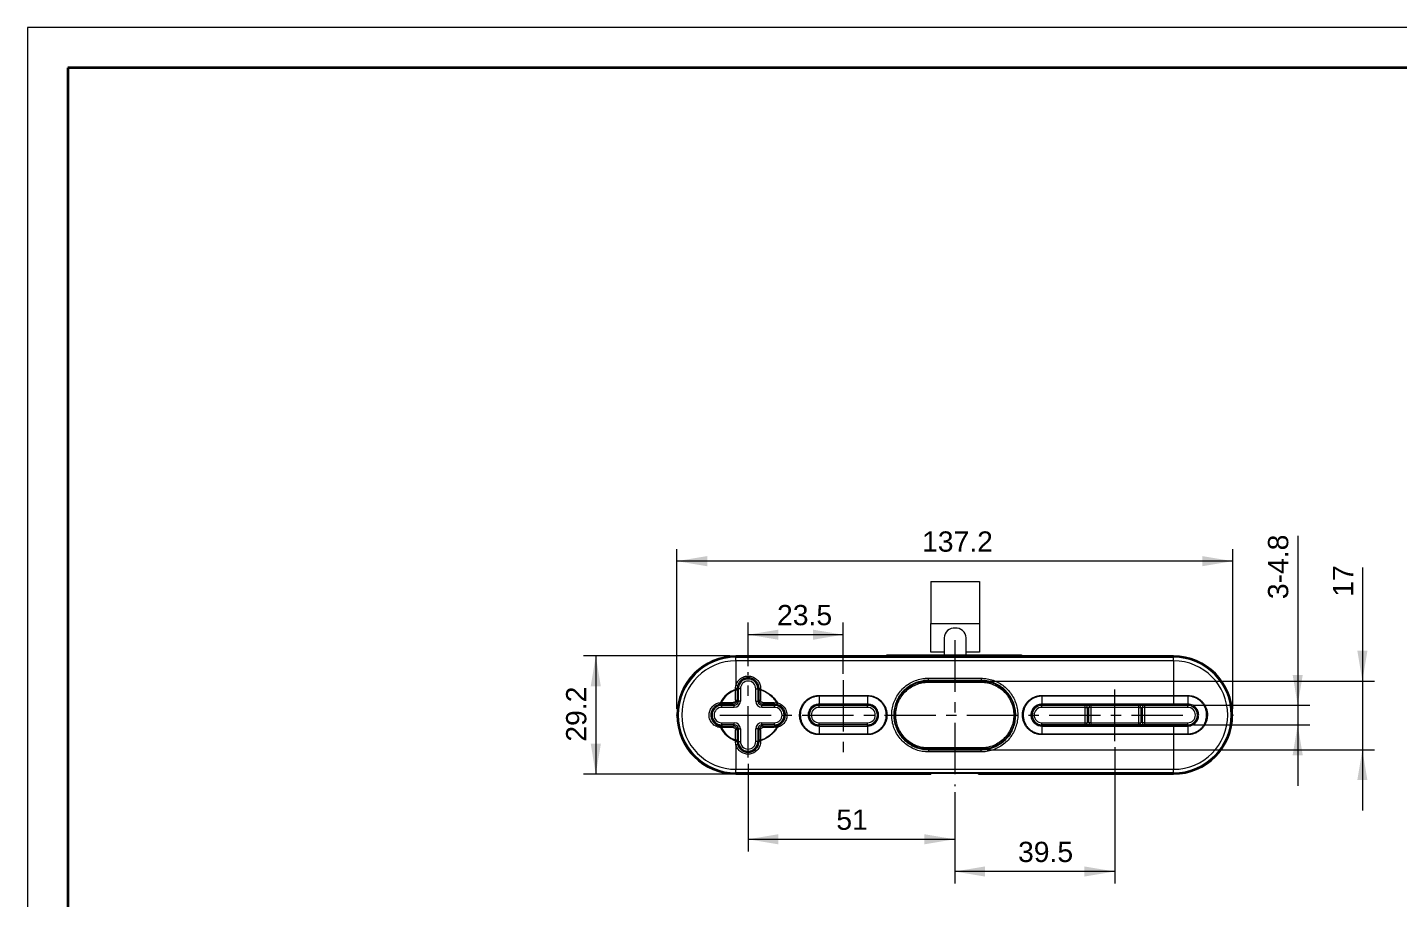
# Model space of a CAD drawing. Header units: millimetres. Extents: x -297 to 297, y -210 to 210.
# Drawn here: x -297 to 41.4, y -4.9 to 210 of the extents above; entities that cross this region are included whole.
import ezdxf

# ---------------------------------------------------------------- set-up
doc = ezdxf.new("R2010")
doc.units = ezdxf.units.MM
doc.header["$PDSIZE"] = -1
doc.linetypes.add('CENTERX2', pattern=[20.32, 12.7, -2.54, 2.54, -2.54])
doc.layers.get('0').update_dxf_attribs({"lineweight": 20})
doc.layers.add('粗实线层', color=7, linetype='Continuous', lineweight=35)
doc.layers.add('细实线层', color=7, linetype='Continuous', lineweight=18)
doc.styles.add('标准', font='')
doc.styles.get('标准').set_extended_font_data('arial')
doc.dimstyles.new('标准$0', dxfattribs={"dimscale": 1.5, "dimtxt": 3.333333, "dimasz": 5, "dimexe": 2, "dimexo": 1, "dimgap": 1.5, "dimtad": 1, "dimdec": 1, "dimdsep": 46, "dimtxsty": '标准', "dimcen": 2.5, "dimdle": 10, "dimclrd": 256, "dimclre": 256, "dimclrt": 7, "dimadec": 0, "dimazin": 0, "dimtfac": 0.714286, "dimtdec": 1, "dimtmove": 0, "dimatfit": 3, "dimfxl": 0, "dimtolj": 1, "dimarcsym": 0})

# ---------------------------------------------------------------- blocks, each defined once
blk = doc.blocks.new('*X4')
at = {"lineweight": 0}
for points in [[(-136.73, 78.33), (-129.23, 77.08), (-129.23, 79.58)], [(0.46, 78.33), (-7.04, 77.08), (-7.04, 79.58)]]:
    blk.add_hatch(color=256, dxfattribs=at).paths.add_polyline_path(points, flags=0)
at = {"linetype": 'Continuous', "lineweight": 0}
for p, q in [((-136.73, 41.86), (-136.73, 81.33)), ((0.46, 41.86), (0.46, 81.33))]:
    blk.add_line(p, q, dxfattribs=at)
at = {"lineweight": 0}
blk.add_line((0.46, 78.33), (-136.73, 78.33), dxfattribs=at)
at = {"color": 7, "linetype": 'Continuous', "lineweight": 0, "insert": (-67.47, 83.13), "char_height": 5, "width": 32.6905, "attachment_point": 5, "style": '标准'}
blk.add_mtext('137.2', dxfattribs=at)
blk = doc.blocks.new('*X5')
at = {"lineweight": 0}
for points in [[(-156.73, 54.96), (-155.48, 47.46), (-157.98, 47.46)], [(-156.73, 25.77), (-155.48, 33.27), (-157.98, 33.27)]]:
    blk.add_hatch(color=256, dxfattribs=at).paths.add_polyline_path(points, flags=0)
at = {"linetype": 'Continuous', "lineweight": 0}
for p, q in [((-123.64, 54.96), (-159.73, 54.96)), ((-123.64, 25.77), (-159.73, 25.77))]:
    blk.add_line(p, q, dxfattribs=at)
at = {"lineweight": 0}
blk.add_line((-156.73, 54.96), (-156.73, 25.77), dxfattribs=at)
at = {"color": 7, "linetype": 'Continuous', "lineweight": 0, "insert": (-161.53, 40.59), "char_height": 5, "width": 26.0366, "attachment_point": 5, "rotation": 90, "style": '标准'}
blk.add_mtext('29.2', dxfattribs=at)
blk = doc.blocks.new('*X6')
at = {"lineweight": 0}
for points in [[(16.5, 42.77), (17.75, 50.27), (15.25, 50.27)], [(16.5, 37.93), (17.75, 30.43), (15.25, 30.43)]]:
    blk.add_hatch(color=256, dxfattribs=at).paths.add_polyline_path(points, flags=0)
blk.add_line((16.5, 84.57), (16.5, 22.93), dxfattribs=at)
at = {"linetype": 'Continuous', "lineweight": 0}
for p, q in [((-9.14, 42.77), (19.5, 42.77)), ((-9.14, 37.93), (19.5, 37.93))]:
    blk.add_line(p, q, dxfattribs=at)
at = {"color": 7, "linetype": 'Continuous', "lineweight": 0, "insert": (11.7, 76.92), "char_height": 5, "width": 30.625, "attachment_point": 5, "rotation": 90, "style": '标准'}
blk.add_mtext('3-4.8', dxfattribs=at)
blk = doc.blocks.new('*X7')
at = {"lineweight": 0}
for points in [[(-119.14, 9.72), (-111.64, 10.97), (-111.64, 8.47)], [(-68.14, 9.72), (-75.64, 10.97), (-75.64, 8.47)]]:
    blk.add_hatch(color=256, dxfattribs=at).paths.add_polyline_path(points, flags=0)
at = {"linetype": 'Continuous', "lineweight": 0}
for p, q in [((-119.14, 28.36), (-119.14, 6.72)), ((-68.14, 21.32), (-68.14, 6.72))]:
    blk.add_line(p, q, dxfattribs=at)
at = {"lineweight": 0}
blk.add_line((-119.14, 9.72), (-68.14, 9.72), dxfattribs=at)
at = {"color": 7, "linetype": 'Continuous', "lineweight": 0, "insert": (-93.48, 14.52), "char_height": 5, "width": 12.3857, "attachment_point": 5, "style": '标准'}
blk.add_mtext('51', dxfattribs=at)
blk = doc.blocks.new('*X8')
at = {"lineweight": 0}
for points in [[(-119.14, 60.19), (-111.64, 58.94), (-111.64, 61.44)], [(-95.64, 60.19), (-103.14, 58.94), (-103.14, 61.44)]]:
    blk.add_hatch(color=256, dxfattribs=at).paths.add_polyline_path(points, flags=0)
at = {"linetype": 'Continuous', "lineweight": 0}
for p, q in [((-119.14, 52.43), (-119.14, 63.19)), ((-95.64, 50.5), (-95.64, 63.19))]:
    blk.add_line(p, q, dxfattribs=at)
at = {"lineweight": 0}
blk.add_line((-95.64, 60.19), (-119.14, 60.19), dxfattribs=at)
at = {"color": 7, "linetype": 'Continuous', "lineweight": 0, "insert": (-105.2, 64.99), "char_height": 5, "width": 26.2195, "attachment_point": 5, "style": '标准'}
blk.add_mtext('23.5', dxfattribs=at)
blk = doc.blocks.new('*X9')
at = {"lineweight": 0}
for points in [[(-68.14, 1.77), (-60.64, 0.52), (-60.64, 3.02)], [(-28.64, 1.77), (-36.14, 0.52), (-36.14, 3.02)]]:
    blk.add_hatch(color=256, dxfattribs=at).paths.add_polyline_path(points, flags=0)
at = {"linetype": 'Continuous', "lineweight": 0}
for p, q in [((-28.64, 32.43), (-28.64, -1.23)), ((-68.14, 21.32), (-68.14, -1.23))]:
    blk.add_line(p, q, dxfattribs=at)
at = {"lineweight": 0}
blk.add_line((-28.64, 1.77), (-68.14, 1.77), dxfattribs=at)
at = {"color": 7, "linetype": 'Continuous', "lineweight": 0, "insert": (-45.72, 6.57), "char_height": 5, "width": 26.0366, "attachment_point": 5, "style": '标准'}
blk.add_mtext('39.5', dxfattribs=at)
blk = doc.blocks.new('*X10')
at = {"lineweight": 0}
for points in [[(32.46, 48.76), (33.71, 56.26), (31.21, 56.26)], [(32.46, 31.81), (33.71, 24.31), (31.21, 24.31)]]:
    blk.add_hatch(color=256, dxfattribs=at).paths.add_polyline_path(points, flags=0)
blk.add_line((32.46, 76.78), (32.46, 16.81), dxfattribs=at)
at = {"linetype": 'Continuous', "lineweight": 0}
for p, q in [((-60.14, 48.76), (35.46, 48.76)), ((-60.14, 31.81), (35.46, 31.81))]:
    blk.add_line(p, q, dxfattribs=at)
at = {"color": 7, "linetype": 'Continuous', "lineweight": 0, "insert": (27.7, 73.43), "char_height": 5, "width": 13.3841, "attachment_point": 5, "rotation": 90, "style": '标准'}
blk.add_mtext('17', dxfattribs=at)
blk = doc.blocks.new('$CAXA_FRAME_13B17AC1$')
at = {"layer": '粗实线层'}
for p, q in [((-287, 200), (-287, -200)), ((287, 200), (-287, 200))]:
    blk.add_line(p, q, dxfattribs=at)
at = {"layer": '细实线层'}
for p, q in [((297, 210), (-297, 210)), ((-297, 210), (-297, -210))]:
    blk.add_line(p, q, dxfattribs=at)

msp = doc.modelspace()

# ---------------------------------------------------------------- linework, layer by layer
at = {"color": 7, "linetype": 'Continuous', "lineweight": 15}
for p, q in [((-74.04, 73.3), (-74.04, 62.97)), ((-74.04, 73.3), (-62.04, 73.3)), ((-62.04, 73.3), (-62.04, 62.97)), ((-74.04, 62.97), (-62.04, 62.97)), ((-74.04, 55.91), (-74.04, 62.97)), ((-62.04, 62.97), (-62.04, 55.91)), ((-70.74, 59.44), (-70.74, 55.26)), ((-65.34, 55.26), (-65.34, 59.44)), ((-14.14, 54.96), (-122.14, 54.96)), ((-122.14, 54.8), (-14.14, 54.8)), ((-122.14, 54.8), (-122.14, 54.61)), ((-122.14, 53.74), (-122.14, 54.61)), ((-122.14, 54.61), (-14.14, 54.61)), ((-84.87, 55.26), (-51.67, 55.26)), ((-84.87, 54.96), (-84.87, 55.26)), ((-70.74, 55.91), (-74.04, 55.91)), ((-62.04, 55.91), (-65.34, 55.91)), ((-51.67, 55.26), (-51.67, 54.96)), ((-14.14, 54.8), (-14.14, 54.61)), ((-14.14, 53.74), (-14.14, 54.61)), ((-122.14, 53.74), (-122.14, 47.67)), ((-14.14, 53.74), (-122.14, 53.74)), ((-14.14, 53.74), (-14.14, 45.2)), ((-122.24, 46.89), (-122.14, 47.67)), ((-121.75, 47.54), (-121.84, 46.86)), ((-74.64, 49.46), (-61.64, 49.46)), ((-74.64, 48.91), (-74.64, 49.46)), ((-61.64, 48.91), (-74.64, 48.91)), ((-74.64, 48.76), (-74.64, 48.49)), ((-74.64, 48.76), (-61.64, 48.76)), ((-74.64, 48.49), (-61.64, 48.49)), ((-61.64, 49.46), (-61.64, 48.91)), ((-61.64, 48.76), (-61.64, 48.49)), ((-122.24, 46.69), (-122.24, 46.89)), ((-122.21, 46.56), (-122.24, 46.69)), ((-122.21, 44.03), (-122.21, 46.56)), ((-121.84, 46.86), (-121.84, 46.67)), ((-121.84, 46.62), (-121.84, 46.67)), ((-121.84, 46.62), (-121.84, 44.06)), ((-121.57, 43.8), (-121.57, 46.86)), ((-121.57, 46.86), (-121.54, 46.86)), ((-121.04, 46.86), (-121.54, 46.86)), ((-121.54, 43.77), (-121.54, 46.86)), ((-121.04, 46.86), (-121.04, 43.77)), ((-117.23, 46.86), (-116.73, 46.86)), ((-117.23, 43.77), (-117.23, 46.86)), ((-116.73, 46.86), (-116.73, 43.77)), ((-116.7, 46.86), (-116.73, 46.86)), ((-116.7, 46.86), (-116.7, 43.8)), ((-116.44, 46.67), (-116.44, 46.86)), ((-116.44, 46.67), (-116.44, 46.62)), ((-116.44, 44.06), (-116.44, 46.62)), ((-116.04, 46.69), (-116.07, 46.56)), ((-116.07, 46.56), (-116.07, 44.03)), ((-116.04, 46.89), (-116.04, 46.69)), ((-101.64, 45.2), (-101.64, 45)), ((-101.64, 45.2), (-89.64, 45.2)), ((-101.64, 45), (-101.64, 43.06)), ((-89.64, 45), (-101.64, 45)), ((-89.64, 45.2), (-89.64, 45)), ((-89.64, 45), (-89.64, 43.06)), ((-46.64, 45), (-46.64, 45.2)), ((-46.64, 45.2), (-14.14, 45.2)), ((-46.64, 45), (-46.64, 43.06)), ((-14.14, 45), (-46.64, 45)), ((-14.14, 45.2), (-10.61, 45.2)), ((-14.14, 45), (-14.14, 45.2)), ((-14.14, 45), (-14.14, 43.06)), ((-10.61, 45), (-14.14, 45)), ((-10.61, 45), (-10.64, 43.06)), ((-125.81, 43.42), (-125.94, 43.46)), ((-125.89, 43.05), (-125.84, 43.06)), ((-125.64, 43.06), (-125.84, 43.06)), ((-125.81, 43.42), (-125.57, 43.43)), ((-122.84, 43.06), (-125.64, 43.06)), ((-125.64, 42.8), (-122.57, 42.8)), ((-125.64, 42.8), (-125.64, 42.77)), ((-125.64, 42.27), (-125.64, 42.77)), ((-125.64, 42.77), (-122.54, 42.77)), ((-122.54, 42.27), (-125.64, 42.27)), ((-125.57, 43.43), (-122.8, 43.43)), ((-122.54, 42.77), (-122.57, 42.8)), ((-122.54, 42.27), (-122.54, 42.77)), ((-121.57, 43.8), (-121.54, 43.77)), ((-121.04, 43.77), (-121.54, 43.77)), ((-117.23, 43.77), (-116.73, 43.77)), ((-116.73, 43.77), (-116.7, 43.8)), ((-115.7, 42.8), (-115.73, 42.77)), ((-115.73, 42.27), (-115.73, 42.77)), ((-115.73, 42.77), (-112.64, 42.77)), ((-112.64, 42.27), (-115.73, 42.27)), ((-115.7, 42.8), (-112.64, 42.8)), ((-115.47, 43.43), (-112.7, 43.43)), ((-112.64, 43.06), (-115.44, 43.06)), ((-112.7, 43.43), (-112.03, 43.36)), ((-112.05, 43), (-112.64, 43.06)), ((-112.64, 42.8), (-112.64, 42.77)), ((-112.64, 42.27), (-112.64, 42.77)), ((-112.05, 43), (-112, 42.99)), ((-111.9, 43.39), (-112.03, 43.36)), ((-89.64, 43.06), (-101.64, 43.06)), ((-101.64, 42.8), (-101.64, 42.77)), ((-101.64, 42.8), (-89.64, 42.8)), ((-101.64, 42.27), (-101.64, 42.77)), ((-101.64, 42.77), (-89.64, 42.77)), ((-89.64, 42.27), (-101.64, 42.27)), ((-89.64, 42.8), (-89.64, 42.77)), ((-89.64, 42.27), (-89.64, 42.77)), ((-14.14, 43.06), (-46.64, 43.06)), ((-46.64, 42.8), (-46.64, 42.77)), ((-10.64, 42.8), (-46.64, 42.8)), ((-46.64, 42.27), (-46.64, 42.77)), ((-46.64, 42.77), (-35.94, 42.77)), ((-35.94, 42.27), (-46.64, 42.27)), ((-35.94, 42.79), (-34.54, 42.79)), ((-35.94, 42.77), (-35.94, 42.79)), ((-35.94, 42.27), (-35.94, 42.77)), ((-35.94, 42.27), (-35.44, 42.27)), ((-35.94, 38.46), (-35.94, 42.27)), ((-35.44, 42.29), (-35.44, 42.27)), ((-35.44, 42.27), (-35.44, 38.46)), ((-35.04, 42.27), (-35.04, 42.29)), ((-34.54, 42.27), (-35.04, 42.27)), ((-35.04, 38.46), (-35.04, 42.27)), ((-34.54, 42.79), (-34.54, 42.77)), ((-34.54, 42.77), (-34.54, 42.27)), ((-34.54, 42.77), (-22.74, 42.77)), ((-22.74, 42.27), (-34.54, 42.27)), ((-34.54, 42.27), (-34.54, 38.46)), ((-22.74, 42.77), (-22.74, 42.79)), ((-22.74, 42.79), (-21.34, 42.79)), ((-22.74, 42.27), (-22.74, 42.77)), ((-22.74, 42.27), (-22.24, 42.27)), ((-22.74, 38.46), (-22.74, 42.27)), ((-22.24, 42.29), (-22.24, 42.27)), ((-22.24, 42.27), (-22.24, 38.46)), ((-21.84, 42.27), (-21.84, 42.29)), ((-21.34, 42.27), (-21.84, 42.27)), ((-21.84, 38.46), (-21.84, 42.27)), ((-21.34, 42.79), (-21.34, 42.77)), ((-21.34, 42.77), (-21.34, 42.27)), ((-21.34, 42.77), (-10.64, 42.77)), ((-10.64, 42.27), (-21.34, 42.27)), ((-21.34, 42.27), (-21.34, 38.46)), ((-10.64, 43.06), (-14.14, 43.06)), ((-10.64, 42.8), (-10.64, 42.77)), ((-10.64, 42.27), (-10.64, 42.77)), ((-125.81, 37.3), (-125.94, 37.26)), ((-125.84, 37.67), (-125.89, 37.67)), ((-125.84, 37.67), (-125.64, 37.66)), ((-125.57, 37.29), (-125.81, 37.3)), ((-125.64, 38.46), (-122.54, 38.46)), ((-125.64, 37.96), (-125.64, 38.46)), ((-122.54, 37.96), (-125.64, 37.96)), ((-125.64, 37.93), (-125.64, 37.96)), ((-122.57, 37.93), (-125.64, 37.93)), ((-125.64, 37.66), (-122.84, 37.66)), ((-122.8, 37.29), (-125.57, 37.29)), ((-122.57, 37.93), (-122.54, 37.96)), ((-122.54, 37.96), (-122.54, 38.46)), ((-115.73, 38.46), (-112.64, 38.46)), ((-115.73, 37.96), (-115.73, 38.46)), ((-112.64, 37.96), (-115.73, 37.96)), ((-115.73, 37.96), (-115.7, 37.93)), ((-112.64, 37.93), (-115.7, 37.93)), ((-112.7, 37.29), (-115.47, 37.29)), ((-115.44, 37.66), (-112.64, 37.66)), ((-112.03, 37.37), (-112.7, 37.29)), ((-112.64, 37.96), (-112.64, 38.46)), ((-112.64, 37.93), (-112.64, 37.96)), ((-112.64, 37.66), (-112.05, 37.73)), ((-112, 37.74), (-112.05, 37.73)), ((-111.9, 37.34), (-112.03, 37.37)), ((-101.64, 37.96), (-101.64, 38.46)), ((-101.64, 38.46), (-89.64, 38.46)), ((-89.64, 37.96), (-101.64, 37.96)), ((-101.64, 37.93), (-101.64, 37.96)), ((-89.64, 37.93), (-101.64, 37.93)), ((-101.64, 37.66), (-101.64, 35.72)), ((-101.64, 37.66), (-89.64, 37.66)), ((-89.64, 37.96), (-89.64, 38.46)), ((-89.64, 37.93), (-89.64, 37.96)), ((-89.64, 37.66), (-89.64, 35.72)), ((-46.64, 37.96), (-46.64, 38.46)), ((-46.64, 38.46), (-35.94, 38.46)), ((-35.94, 37.96), (-46.64, 37.96)), ((-46.64, 37.93), (-46.64, 37.96)), ((-46.64, 37.93), (-10.64, 37.93)), ((-46.64, 37.66), (-46.64, 35.72)), ((-46.64, 37.66), (-14.14, 37.66)), ((-35.94, 38.46), (-35.44, 38.46)), ((-35.94, 37.96), (-35.94, 38.46)), ((-35.94, 37.93), (-35.94, 37.96)), ((-34.54, 37.93), (-35.94, 37.93)), ((-35.44, 38.46), (-35.44, 38.43)), ((-34.54, 38.46), (-35.04, 38.46)), ((-35.04, 38.43), (-35.04, 38.46)), ((-34.54, 38.46), (-22.74, 38.46)), ((-34.54, 38.46), (-34.54, 37.96)), ((-22.74, 37.96), (-34.54, 37.96)), ((-34.54, 37.96), (-34.54, 37.93)), ((-22.74, 38.46), (-22.24, 38.46)), ((-22.74, 37.96), (-22.74, 38.46)), ((-22.74, 37.93), (-22.74, 37.96)), ((-21.34, 37.93), (-22.74, 37.93)), ((-22.24, 38.46), (-22.24, 38.43)), ((-21.34, 38.46), (-21.84, 38.46)), ((-21.84, 38.43), (-21.84, 38.46)), ((-21.34, 38.46), (-10.64, 38.46)), ((-21.34, 38.46), (-21.34, 37.96)), ((-10.64, 37.96), (-21.34, 37.96)), ((-21.34, 37.96), (-21.34, 37.93)), ((-14.14, 37.66), (-14.14, 35.72)), ((-14.14, 37.66), (-10.64, 37.66)), ((-10.64, 37.96), (-10.64, 38.46)), ((-10.64, 37.93), (-10.64, 37.96)), ((-10.64, 37.66), (-10.61, 35.72)), ((-122.21, 34.17), (-122.24, 34.04)), ((-122.24, 33.84), (-122.24, 34.04)), ((-122.21, 34.17), (-122.21, 36.7)), ((-121.84, 36.66), (-121.84, 34.11)), ((-121.84, 34.06), (-121.84, 34.11)), ((-121.84, 34.06), (-121.84, 33.86)), ((-121.84, 33.86), (-121.75, 33.18)), ((-121.54, 36.96), (-121.57, 36.93)), ((-121.57, 33.86), (-121.57, 36.93)), ((-121.57, 33.86), (-121.54, 33.86)), ((-121.54, 36.96), (-121.04, 36.96)), ((-121.54, 33.86), (-121.54, 36.96)), ((-121.54, 33.86), (-121.04, 33.86)), ((-121.04, 36.96), (-121.04, 33.86)), ((-117.23, 33.86), (-117.23, 36.96)), ((-116.73, 36.96), (-117.23, 36.96)), ((-116.73, 33.86), (-117.23, 33.86)), ((-116.73, 36.96), (-116.73, 33.86)), ((-116.7, 36.93), (-116.73, 36.96)), ((-116.7, 33.86), (-116.73, 33.86)), ((-116.7, 36.93), (-116.7, 33.86)), ((-116.44, 34.11), (-116.44, 36.66)), ((-116.44, 34.11), (-116.44, 34.06)), ((-116.44, 33.86), (-116.44, 34.06)), ((-116.07, 36.7), (-116.07, 34.17)), ((-116.04, 34.04), (-116.07, 34.17)), ((-116.04, 34.04), (-116.04, 33.84)), ((-101.64, 35.72), (-101.64, 35.53)), ((-101.64, 35.72), (-89.64, 35.72)), ((-89.64, 35.53), (-101.64, 35.53)), ((-89.64, 35.72), (-89.64, 35.53)), ((-46.64, 35.72), (-46.64, 35.53)), ((-46.64, 35.72), (-14.14, 35.72)), ((-14.14, 35.53), (-46.64, 35.53)), ((-14.14, 35.53), (-14.14, 35.72)), ((-14.14, 35.72), (-10.61, 35.72)), ((-10.61, 35.53), (-14.14, 35.53)), ((-14.14, 35.53), (-14.14, 26.98)), ((-122.14, 33.05), (-122.24, 33.84)), ((-122.14, 33.05), (-122.14, 26.98)), ((-74.64, 32.24), (-74.64, 31.96)), ((-61.64, 32.24), (-74.64, 32.24)), ((-61.64, 31.96), (-74.64, 31.96)), ((-74.64, 31.81), (-74.64, 31.27)), ((-74.64, 31.81), (-61.64, 31.81)), ((-61.64, 31.27), (-74.64, 31.27)), ((-61.64, 31.96), (-61.64, 32.24)), ((-61.64, 31.27), (-61.64, 31.81)), ((-122.14, 26.98), (-14.14, 26.98)), ((-122.14, 26.11), (-122.14, 26.98)), ((-14.14, 26.11), (-122.14, 26.11)), ((-122.14, 25.92), (-122.14, 26.11)), ((-14.14, 25.92), (-122.14, 25.92)), ((-122.14, 25.77), (-74.04, 25.77)), ((-74.04, 25.92), (-74.04, 25.77)), ((-62.24, 25.77), (-62.24, 25.92)), ((-62.24, 25.77), (-14.14, 25.77)), ((-14.14, 26.11), (-14.14, 26.98)), ((-14.14, 25.92), (-14.14, 26.11))]:
    msp.add_line(p, q, dxfattribs=at)
at = {"color": 7, "linetype": 'CENTERX2', "lineweight": 0}
for p, q in [((-68.14, 58.8), (-68.14, 22.82)), ((-119.14, 29.86), (-119.14, 50.93)), ((-95.64, 49), (-95.64, 31.11)), ((-28.64, 33.93), (-28.64, 46.79)), ((-126.14, 40.36), (-10.14, 40.36))]:
    msp.add_line(p, q, dxfattribs=at)
at = {"color": 8, "linetype": 'Continuous', "lineweight": 15}
for p, q in [((-74.64, 48.91), (-74.64, 48.76)), ((-61.64, 48.91), (-61.64, 48.76)), ((-121.57, 46.86), (-121.84, 46.86)), ((-116.7, 46.86), (-116.44, 46.86)), ((-125.64, 42.8), (-125.64, 43.06)), ((-122.57, 42.8), (-122.57, 43.11)), ((-121.57, 43.8), (-121.88, 43.8)), ((-116.7, 43.8), (-116.39, 43.8)), ((-115.7, 42.8), (-115.7, 43.11)), ((-112.64, 42.8), (-112.64, 43.06)), ((-101.64, 43.06), (-101.64, 42.8)), ((-89.64, 43.06), (-89.64, 42.8)), ((-46.64, 43.06), (-46.64, 42.8)), ((-10.64, 43.06), (-10.64, 42.8)), ((-125.64, 37.93), (-125.64, 37.66)), ((-122.57, 37.93), (-122.57, 37.62)), ((-115.7, 37.93), (-115.7, 37.62)), ((-112.64, 37.93), (-112.64, 37.66)), ((-101.64, 37.66), (-101.64, 37.93)), ((-89.64, 37.66), (-89.64, 37.93)), ((-46.64, 37.66), (-46.64, 37.93)), ((-10.64, 37.66), (-10.64, 37.93)), ((-121.57, 36.93), (-121.88, 36.93)), ((-121.57, 33.86), (-121.84, 33.86)), ((-116.7, 36.93), (-116.39, 36.93)), ((-116.7, 33.86), (-116.44, 33.86)), ((-74.64, 31.96), (-74.64, 31.81)), ((-61.64, 31.81), (-61.64, 31.96))]:
    msp.add_line(p, q, dxfattribs=at)
at = {"color": 7, "linetype": 'Continuous', "lineweight": 15}
for centre, radius, start, end in [((-68.2, 59.28), 2.55, 86.4157, 176.47), ((-67.88, 59.28), 2.55, 3.53, 93.5843), ((-122.14, 40.36), 14.59, 90, 270), ((-122.14, 40.36), 14.44, 90, 270), ((-122.14, 40.36), 14.25, 90, 270), ((-14.14, 40.36), 14.59, 270, 90), ((-14.14, 40.36), 14.44, 270, 90), ((-14.14, 40.36), 14.25, 270, 90), ((-122.14, 40.36), 13.38, 90, 270), ((-14.14, 40.36), 13.38, 270, 90), ((-122.41, 46.2), 1.5, 63.6596, 79.3377), ((-119.14, 46.86), 2.43, 0, 180), ((-119.14, 46.86), 2.4, 0, 180), ((-119.14, 46.86), 1.9, 0, 180), ((-119.98, 40.36), 6.72, 109.6211, 152.5346), ((-119.98, 40.36), 6.58, 109.7613, 152.2845), ((-122.14, 45.31), 1.58, 79.0509, 93.6127), ((-122.14, 45.06), 1.63, 79.3791, 93.507), ((-122.12, 47.19), 0.638, 262.3364, 296.5005), ((-122.12, 45.04), 1.02, 265.1142, 286.0966), ((-116.14, 45.31), 1.58, 86.3879, 100.9557), ((-116.14, 45.06), 1.63, 86.4939, 100.6264), ((-116.15, 47.19), 0.638, 243.4984, 277.6637), ((-116.15, 45.04), 1.02, 253.9036, 274.8858), ((-125.64, 40.36), 2.43, 90, 270), ((-125.64, 40.36), 2.4, 90, 270), ((-125.64, 40.36), 1.9, 90, 270), ((-122.9, 43.64), 3.05, 183.3681, 191.1489), ((-126.4, 43.3), 0.609, 336.7579, 12.1812), ((-126.19, 43.35), 0.618, 332.5413, 7.8941), ((-123.82, 43.35), 1.02, 343.9019, 4.888), ((-114.46, 43.35), 1.02, 175.1148, 196.0953), ((-112.09, 43.35), 0.618, 172.1074, 207.4584), ((-112.64, 40.36), 2.43, 270, 90), ((-112.64, 40.36), 2.4, 270, 90), ((-112.64, 40.36), 1.9, 270, 90), ((-111.47, 43.15), 0.599, 159.7296, 194.7999), ((-97.61, 39.8), 14.74, 165.8987, 167.4988), ((-101.64, 40.36), 2.43, 90, 270), ((-101.64, 40.36), 2.4, 90, 270), ((-101.64, 40.36), 1.9, 90, 270), ((-89.64, 40.36), 2.43, 270, 90), ((-89.64, 40.36), 2.4, 270, 90), ((-89.64, 40.36), 1.9, 270, 90), ((-46.64, 40.36), 2.43, 90, 270), ((-46.64, 40.36), 2.4, 90, 270), ((-46.64, 40.36), 1.9, 90, 270), ((-35.94, 42.27), 0.5, 0.0014, 90.0008), ((-34.54, 42.27), 0.5, 89.9992, 179.9986), ((-22.74, 42.27), 0.5, 0.0014, 90.0008), ((-21.34, 42.27), 0.5, 89.9992, 179.9986), ((-10.64, 40.36), 2.43, 270, 90), ((-10.64, 40.36), 2.4, 270, 90), ((-10.64, 40.36), 1.9, 270, 90), ((-122.9, 37.09), 3.05, 168.8511, 176.6319), ((-119.98, 40.36), 6.72, 207.4654, 250.3789), ((-126.4, 37.43), 0.609, 347.8189, 23.2421), ((-119.98, 40.36), 6.58, 207.7155, 250.2387), ((-126.19, 37.38), 0.618, 352.1059, 27.4587), ((-123.82, 37.38), 1.02, 355.112, 16.0981), ((-114.46, 37.38), 1.02, 163.9047, 184.8852), ((-112.09, 37.38), 0.618, 152.5416, 187.8926), ((-111.47, 37.58), 0.599, 165.2001, 200.2704), ((-97.61, 40.93), 14.74, 192.5013, 194.1012), ((-35.94, 38.46), 0.5, 269.999, 359.9987), ((-34.54, 38.46), 0.5, 180.0013, 270.001), ((-22.74, 38.46), 0.5, 269.999, 359.9987), ((-21.34, 38.46), 0.5, 180.0013, 270.001), ((-122.14, 35.66), 1.63, 266.4928, 280.6208), ((-122.14, 35.42), 1.58, 266.3865, 280.9496), ((-122.12, 35.68), 1.02, 73.9033, 94.8863), ((-122.12, 33.54), 0.638, 63.4995, 97.6635), ((-119.14, 33.86), 2.43, 180, 0), ((-119.14, 33.86), 2.4, 180, 0), ((-119.14, 33.86), 1.9, 180, 0), ((-116.15, 35.68), 1.02, 85.1138, 106.0966), ((-116.15, 33.54), 0.638, 82.3363, 116.5013), ((-116.14, 35.66), 1.63, 259.3731, 273.5062), ((-116.14, 35.41), 1.58, 259.0444, 273.6122), ((-122.41, 34.52), 1.5, 280.6623, 296.3403)]:
    msp.add_arc(centre, radius, start, end, dxfattribs=at)
for centre, major_axis, ratio, start_param, end_param in [((-122.54, 43.77), (-1.06, 1.06), 0.999924, 2.356233, 3.926953), ((-122.54, 43.77), (-0.707, 0.707), 0.999848, 2.356233, 3.926953), ((-115.73, 43.77), (1.06, 1.06), 0.999924, 2.356233, 3.926953), ((-115.73, 43.77), (0.707, 0.707), 0.999848, 2.356233, 3.926953), ((-35.94, 42.29), (0, 0.5), 0.999962, 4.712389, 6.283185), ((-34.54, 42.29), (0, -0.5), 0.999962, 3.141593, 4.712389), ((-22.74, 42.29), (0, 0.5), 0.999962, 4.712389, 6.283185), ((-21.34, 42.29), (0, -0.5), 0.999962, 3.141593, 4.712389), ((-122.54, 36.96), (-1.06, -1.06), 0.999924, 2.356233, 3.926953), ((-122.54, 36.96), (0.707, 0.707), 0.999848, 5.497825, 7.068545), ((-115.73, 36.96), (1.06, -1.06), 0.999924, 2.356233, 3.926953), ((-115.73, 36.96), (0.707, -0.707), 0.999848, 2.356233, 3.926953), ((-35.94, 38.43), (0, 0.5), 0.999962, 3.141593, 4.712389), ((-34.54, 38.43), (0, -0.5), 0.999962, 4.712389, 6.283185), ((-22.74, 38.43), (0, 0.5), 0.999962, 3.141593, 4.712389), ((-21.34, 38.43), (0, -0.5), 0.999962, 4.712389, 6.283185)]:
    msp.add_ellipse(centre, major_axis=major_axis, ratio=ratio, start_param=start_param, end_param=end_param, dxfattribs=at)
for points, knots in [([(-122.14, 47.67), (-122.11, 47.76), (-121.99, 48.17), (-121.6, 48.87), (-120.81, 49.58), (-119.82, 49.98), (-118.76, 50.04), (-117.75, 49.74), (-116.89, 49.12), (-116.29, 48.25), (-116.06, 47.46), (-116.04, 47), (-116.04, 46.89)], [0, 0, 0, 0, 112.661513, 566.803602, 1020.392059, 1472.294916, 1922.140041, 2371.047628, 2820.960921, 3273.162967, 3727.331985, 3870.426974, 3870.426974, 3870.426974, 3870.426974]), ([(-116.44, 46.86), (-116.44, 46.96), (-116.45, 47.36), (-116.65, 48.04), (-117.18, 48.8), (-117.93, 49.34), (-118.81, 49.6), (-119.73, 49.55), (-120.59, 49.2), (-121.28, 48.59), (-121.62, 47.98), (-121.73, 47.62), (-121.75, 47.54)], [0, 0, 0, 0, 141.179498, 589.430572, 1036.15935, 1481.080827, 1925.324077, 2370.586401, 2817.71969, 3266.143761, 3714.644065, 3825.843666, 3825.843666, 3825.843666, 3825.843666]), ([(-74.64, 31.27), (-75.14, 31.29), (-76.16, 31.34), (-77.64, 31.74), (-79.03, 32.37), (-80.31, 33.22), (-81.42, 34.28), (-82.34, 35.5), (-83.04, 36.87), (-83.51, 38.34), (-83.71, 39.87), (-83.67, 41.4), (-83.37, 42.91), (-82.82, 44.34), (-82.05, 45.66), (-81.06, 46.83), (-79.89, 47.82), (-78.57, 48.6), (-77.13, 49.15), (-75.8, 49.42), (-74.97, 49.45), (-74.64, 49.46)], [0, 0, 0, 0, 277.893146, 555.791729, 833.929055, 1112.076328, 1391.355369, 1670.639502, 1950.794851, 2230.949719, 2510.537344, 2790.124491, 3068.810484, 3347.497497, 3626.236, 3904.971704, 4184.244054, 4463.507197, 4742.465244, 5021.415163, 5201.761429, 5201.761429, 5201.761429, 5201.761429]), ([(-74.64, 48.91), (-74.95, 48.9), (-75.73, 48.88), (-76.99, 48.62), (-78.34, 48.12), (-79.59, 47.38), (-80.69, 46.45), (-81.63, 45.35), (-82.37, 44.11), (-82.89, 42.76), (-83.17, 41.35), (-83.22, 39.9), (-83.02, 38.48), (-82.58, 37.09), (-81.92, 35.81), (-81.05, 34.64), (-80, 33.65), (-78.8, 32.85), (-77.49, 32.26), (-76.08, 31.88), (-75.12, 31.84), (-74.64, 31.81)], [0, 0, 0, 0, 185.504238, 468.214086, 759.193708, 1041.91775, 1332.842733, 1614.609722, 1904.48365, 2185.8098, 2475.268004, 2757.352203, 3047.674214, 3330.542263, 3621.670392, 3904.120767, 4194.734452, 4476.475266, 4766.338029, 5048.060824, 5337.972936, 5337.972936, 5337.972936, 5337.972936]), ([(-74.64, 31.96), (-75.07, 31.98), (-76.02, 32.03), (-77.21, 32.34), (-78.23, 32.76), (-79.03, 33.19), (-79.82, 33.74), (-80.57, 34.41), (-81.24, 35.16), (-81.78, 35.96), (-82.21, 36.76), (-82.63, 37.77), (-82.93, 38.98), (-83.04, 40.36), (-82.93, 41.75), (-82.63, 42.95), (-82.21, 43.97), (-81.79, 44.77), (-81.24, 45.56), (-80.58, 46.31), (-79.83, 46.98), (-79.03, 47.53), (-78.23, 47.97), (-77.22, 48.38), (-76.02, 48.7), (-75.07, 48.74), (-74.64, 48.76)], [0, 0, 0, 0, 321.182813, 698.598924, 908.62282, 1132.70335, 1370.820429, 1622.951431, 1874.076618, 2111.440931, 2335.066966, 2544.975594, 2923.324321, 3247.174784, 3570.904466, 3948.957015, 4158.651001, 4382.018327, 4619.079524, 4869.857571, 5122.20502, 5360.515439, 5584.765709, 5794.935536, 6172.571957, 6493.880568, 6493.880568, 6493.880568, 6493.880568]), ([(-82.71, 40.36), (-82.68, 40.9), (-82.62, 41.96), (-82.13, 43.49), (-81.39, 44.9), (-80.39, 46.14), (-79.17, 47.15), (-77.76, 47.9), (-76.23, 48.39), (-75.17, 48.46), (-74.64, 48.49)], [0, 0, 0, 0, 291.224389, 581.025644, 870.023095, 1158.66601, 1447.492532, 1736.834855, 2026.88482, 2318.184372, 2318.184372, 2318.184372, 2318.184372]), ([(-82.3, 44.14), (-82.08, 44.55), (-81.63, 45.37), (-80.7, 46.46), (-79.59, 47.4), (-78.35, 48.14), (-76.99, 48.65), (-75.74, 48.9), (-74.95, 48.93), (-74.64, 48.94)], [0, 0, 0, 0, 292.371969, 600.1854, 908.186007, 1216.177649, 1523.05306, 1829.920286, 2027.569493, 2027.569493, 2027.569493, 2027.569493]), ([(-61.64, 49.46), (-61.13, 49.43), (-60.11, 49.38), (-58.63, 48.99), (-57.24, 48.36), (-55.97, 47.51), (-54.86, 46.45), (-53.93, 45.22), (-53.23, 43.85), (-52.77, 42.38), (-52.56, 40.86), (-52.6, 39.32), (-52.91, 37.82), (-53.45, 36.39), (-54.23, 35.07), (-55.21, 33.89), (-56.39, 32.9), (-57.71, 32.12), (-59.14, 31.58), (-60.47, 31.31), (-61.31, 31.28), (-61.64, 31.27)], [0, 0, 0, 0, 225.600389, 451.205235, 677.00389, 902.810669, 1129.536226, 1356.265971, 1583.702936, 1811.139444, 2038.115584, 2265.091269, 2491.335307, 2717.580353, 2943.867088, 3170.151487, 3396.871672, 3623.584159, 3850.049257, 4076.507593, 4222.917063, 4222.917063, 4222.917063, 4222.917063]), ([(-61.64, 31.81), (-61.33, 31.82), (-60.54, 31.85), (-59.29, 32.1), (-57.94, 32.61), (-56.68, 33.35), (-55.58, 34.27), (-54.64, 35.38), (-53.91, 36.61), (-53.39, 37.96), (-53.1, 39.37), (-53.06, 40.82), (-53.26, 42.25), (-53.69, 43.64), (-54.35, 44.92), (-55.23, 46.08), (-56.27, 47.07), (-57.48, 47.88), (-58.79, 48.46), (-60.19, 48.84), (-61.15, 48.89), (-61.64, 48.91)], [0, 0, 0, 0, 139.789327, 352.82929, 572.101101, 785.151669, 1004.382367, 1216.711846, 1435.150423, 1647.147586, 1865.272957, 2077.841473, 2296.617641, 2509.776906, 2729.160539, 2942.004965, 3161.000973, 3373.310834, 3591.741032, 3804.037106, 4022.504453, 4022.504453, 4022.504453, 4022.504453]), ([(-61.64, 48.76), (-61.2, 48.74), (-60.26, 48.7), (-59.06, 48.38), (-58.04, 47.97), (-57.24, 47.53), (-56.45, 46.98), (-55.7, 46.31), (-55.04, 45.56), (-54.49, 44.77), (-54.06, 43.97), (-53.76, 43.23), (-53.55, 42.56), (-53.41, 41.97), (-53.32, 41.41), (-53.28, 40.87), (-53.26, 40.36), (-53.28, 39.85), (-53.32, 39.32), (-53.41, 38.76), (-53.55, 38.17), (-53.76, 37.5), (-54.06, 36.76), (-54.49, 35.96), (-55.04, 35.17), (-55.7, 34.41), (-56.45, 33.75), (-57.24, 33.19), (-58.04, 32.76), (-59.06, 32.34), (-60.26, 32.03), (-61.2, 31.98), (-61.64, 31.96)], [0, 0, 0, 0, 324.483153, 705.701047, 917.816224, 1144.113226, 1384.572095, 1639.16861, 1892.814967, 2132.56054, 2358.428346, 2570.439576, 2730.107355, 2880.925831, 3022.904613, 3156.053448, 3280.325267, 3404.627665, 3537.721216, 3679.614932, 3830.318288, 3989.840933, 4201.628699, 4427.226434, 4666.654734, 4919.936953, 5174.804045, 5415.493887, 5641.983352, 5854.25181, 6235.659041, 6560.176169, 6560.176169, 6560.176169, 6560.176169]), ([(-61.64, 48.49), (-61.1, 48.46), (-60.04, 48.39), (-58.52, 47.9), (-57.11, 47.15), (-55.88, 46.14), (-54.88, 44.9), (-54.14, 43.49), (-53.66, 41.96), (-53.6, 40.9), (-53.57, 40.36)], [0, 0, 0, 0, 238.018502, 474.83229, 711.073994, 947.09158, 1183.224139, 1419.793578, 1657.012592, 1895.232281, 1895.232281, 1895.232281, 1895.232281]), ([(-122.84, 43.06), (-122.73, 43.07), (-122.5, 43.1), (-122.2, 43.27), (-121.98, 43.52), (-121.85, 43.8), (-121.84, 43.99), (-121.84, 44.06)], [0, 0, 0, 0, 424.199471, 849.06767, 1272.174412, 1694.127887, 1983.874313, 1983.874313, 1983.874313, 1983.874313]), ([(-122.21, 44.03), (-122.21, 43.98), (-122.22, 43.87), (-122.29, 43.7), (-122.42, 43.55), (-122.6, 43.45), (-122.73, 43.44), (-122.8, 43.43)], [0, 0, 0, 0, 290.556905, 713.147634, 1136.57048, 1561.926746, 1987.203363, 1987.203363, 1987.203363, 1987.203363]), ([(-116.44, 44.06), (-116.43, 43.95), (-116.4, 43.73), (-116.23, 43.43), (-115.98, 43.2), (-115.7, 43.08), (-115.51, 43.07), (-115.44, 43.06)], [0, 0, 0, 0, 407.550254, 815.745434, 1222.242751, 1627.632334, 1906.005259, 1906.005259, 1906.005259, 1906.005259]), ([(-112.03, 43.36), (-112.03, 43.36), (-112.21, 43.66), (-112.61, 44.24), (-113.46, 45.11), (-114.6, 45.95), (-115.57, 46.35), (-116.07, 46.56)], [0, 0, 0, 0, 2.435923, 372.351252, 751.362262, 1302.440144, 1875.612214, 1875.612214, 1875.612214, 1875.612214]), ([(-115.47, 43.43), (-115.52, 43.44), (-115.63, 43.44), (-115.8, 43.52), (-115.95, 43.65), (-116.05, 43.83), (-116.06, 43.96), (-116.07, 44.03)], [0, 0, 0, 0, 277.801624, 681.837001, 1086.672399, 1493.356229, 1899.954764, 1899.954764, 1899.954764, 1899.954764]), ([(-116.04, 46.69), (-115.96, 46.66), (-115.43, 46.47), (-114.46, 46), (-113.36, 45.19), (-112.5, 44.31), (-112.1, 43.7), (-111.9, 43.39)], [0, 0, 0, 0, 86.598715, 604.253863, 1138.984864, 1520.556335, 1911.456155, 1911.456155, 1911.456155, 1911.456155]), ([(-101.64, 35.53), (-101.9, 35.54), (-102.42, 35.57), (-103.18, 35.77), (-103.9, 36.08), (-104.57, 36.52), (-105.17, 37.07), (-105.67, 37.71), (-106.05, 38.43), (-106.31, 39.2), (-106.44, 40.01), (-106.43, 40.84), (-106.28, 41.64), (-106, 42.41), (-105.6, 43.12), (-105.08, 43.76), (-104.46, 44.29), (-103.76, 44.72), (-103.01, 45.01), (-102.29, 45.17), (-101.83, 45.19), (-101.64, 45.2)], [0, 0, 0, 0, 320.033975, 640.208748, 962.993144, 1285.755093, 1623.106562, 1960.525279, 2289.479372, 2618.437411, 2957.560729, 3296.65276, 3628.169597, 3959.715232, 4297.069912, 4634.35076, 4968.190685, 5302.098218, 5632.76325, 5963.353234, 6201.450657, 6201.450657, 6201.450657, 6201.450657]), ([(-101.64, 45), (-101.64, 45), (-101.82, 45), (-102.27, 44.98), (-102.95, 44.83), (-103.68, 44.55), (-104.35, 44.14), (-104.95, 43.63), (-105.45, 43.02), (-105.84, 42.33), (-106.11, 41.59), (-106.25, 40.82), (-106.26, 40.02), (-106.14, 39.24), (-105.89, 38.5), (-105.52, 37.81), (-105.04, 37.19), (-104.46, 36.66), (-103.81, 36.25), (-103.12, 35.95), (-102.39, 35.76), (-101.89, 35.72), (-101.64, 35.72), (-101.64, 35.72)], [0, 0, 0, 0, 0.025773, 240.474409, 574.671642, 908.944237, 1246.824168, 1584.623988, 1926.459647, 2268.370064, 2604.861604, 2941.317249, 3285.326285, 3629.371554, 3963.148007, 4296.924759, 4638.503975, 4980.019704, 5306.66122, 5633.332048, 5956.575142, 6279.670225, 6279.695997, 6279.695997, 6279.695997, 6279.695997]), ([(-89.64, 45.2), (-89.38, 45.18), (-88.86, 45.16), (-88.1, 44.96), (-87.38, 44.64), (-86.7, 44.21), (-86.11, 43.66), (-85.61, 43.01), (-85.23, 42.29), (-84.97, 41.52), (-84.84, 40.71), (-84.85, 39.89), (-85, 39.09), (-85.28, 38.32), (-85.68, 37.61), (-86.2, 36.97), (-86.82, 36.43), (-87.51, 36.01), (-88.26, 35.71), (-88.98, 35.55), (-89.44, 35.54), (-89.64, 35.53)], [0, 0, 0, 0, 280.484749, 561.092896, 843.988242, 1126.864128, 1422.52606, 1718.246972, 2006.549358, 2294.85551, 2592.070628, 2889.258277, 3179.806979, 3470.380684, 3766.045346, 4061.64542, 4354.2304, 4646.874525, 4936.676003, 5226.412889, 5435.358413, 5435.358413, 5435.358413, 5435.358413]), ([(-89.64, 35.72), (-89.64, 35.72), (-89.45, 35.72), (-89.01, 35.75), (-88.32, 35.89), (-87.59, 36.18), (-86.92, 36.58), (-86.33, 37.1), (-85.83, 37.71), (-85.43, 38.39), (-85.17, 39.13), (-85.02, 39.91), (-85.01, 40.7), (-85.13, 41.48), (-85.39, 42.22), (-85.76, 42.91), (-86.24, 43.54), (-86.82, 44.06), (-87.46, 44.48), (-88.16, 44.78), (-88.89, 44.96), (-89.39, 45), (-89.64, 45), (-89.64, 45)], [0, 0, 0, 0, 0.022595, 204.434861, 488.54552, 772.719734, 1059.960867, 1347.134449, 1637.739138, 1928.406976, 2214.467857, 2500.498457, 2792.950419, 3085.433285, 3369.186227, 3652.939251, 3943.325484, 4233.657532, 4511.345632, 4789.057318, 5063.855549, 5338.527937, 5338.550532, 5338.550532, 5338.550532, 5338.550532]), ([(-46.64, 35.53), (-46.9, 35.54), (-47.42, 35.57), (-48.18, 35.77), (-48.9, 36.08), (-49.57, 36.52), (-50.17, 37.07), (-50.67, 37.71), (-51.05, 38.43), (-51.31, 39.2), (-51.44, 40.01), (-51.43, 40.84), (-51.28, 41.64), (-51, 42.41), (-50.6, 43.12), (-50.08, 43.76), (-49.46, 44.29), (-48.76, 44.72), (-48.01, 45.01), (-47.29, 45.17), (-46.83, 45.19), (-46.64, 45.2)], [0, 0, 0, 0, 192.851335, 385.787237, 580.407066, 775.013747, 978.416317, 1181.859772, 1380.199562, 1578.541731, 1783.012959, 1987.465329, 2187.350301, 2387.252637, 2590.657255, 2794.017293, 2995.303297, 3196.630112, 3396.001067, 3595.327653, 3738.886264, 3738.886264, 3738.886264, 3738.886264]), ([(-46.64, 45), (-46.64, 45), (-46.82, 45), (-47.27, 44.98), (-47.95, 44.83), (-48.68, 44.55), (-49.35, 44.14), (-49.95, 43.63), (-50.45, 43.02), (-50.84, 42.33), (-51.11, 41.59), (-51.25, 40.82), (-51.26, 40.02), (-51.14, 39.24), (-50.89, 38.5), (-50.52, 37.81), (-50.04, 37.19), (-49.46, 36.66), (-48.81, 36.25), (-48.12, 35.95), (-47.39, 35.76), (-46.89, 35.72), (-46.64, 35.72), (-46.64, 35.72)], [0, 0, 0, 0, 0.016222, 146.779071, 350.763334, 554.793139, 761.025214, 967.208392, 1175.855551, 1384.547474, 1589.931947, 1795.29468, 2005.267788, 2215.263084, 2418.990515, 2622.717898, 2831.207908, 3039.658805, 3239.031693, 3438.422058, 3635.720234, 3832.928067, 3832.94429, 3832.94429, 3832.94429, 3832.94429]), ([(-10.61, 35.72), (-10.61, 35.72), (-10.43, 35.72), (-9.98, 35.75), (-9.29, 35.9), (-8.56, 36.18), (-7.89, 36.58), (-7.29, 37.09), (-6.79, 37.7), (-6.4, 38.38), (-6.13, 39.11), (-5.98, 39.87), (-5.97, 40.66), (-6.08, 41.44), (-6.33, 42.18), (-6.69, 42.87), (-7.17, 43.5), (-7.74, 44.03), (-8.4, 44.46), (-9.1, 44.77), (-9.85, 44.96), (-10.36, 45), (-10.61, 45), (-10.61, 45)], [0, 0, 0, 0, 0.008467, 78.240763, 189.271764, 300.320329, 410.622246, 520.905131, 632.816923, 744.762094, 853.69435, 962.612016, 1074.870228, 1187.146502, 1296.194072, 1405.2411, 1517.578438, 1629.907756, 1739.103876, 1848.309491, 1956.875777, 2065.405962, 2065.414429, 2065.414429, 2065.414429, 2065.414429]), ([(-10.61, 45.2), (-10.35, 45.18), (-9.82, 45.16), (-9.04, 44.95), (-8.3, 44.63), (-7.62, 44.19), (-7.02, 43.63), (-6.52, 42.98), (-6.14, 42.26), (-5.88, 41.49), (-5.76, 40.67), (-5.78, 39.85), (-5.93, 39.05), (-6.22, 38.29), (-6.62, 37.58), (-7.15, 36.95), (-7.77, 36.42), (-8.47, 36), (-9.24, 35.71), (-9.96, 35.55), (-10.42, 35.54), (-10.61, 35.53)], [0, 0, 0, 0, 114.924594, 229.8848, 345.495034, 461.096923, 580.252052, 699.416991, 815.010868, 930.605754, 1049.805895, 1168.988325, 1284.477111, 1399.979985, 1518.706793, 1637.400599, 1754.249972, 1871.118318, 1988.661525, 2106.187315, 2188.932695, 2188.932695, 2188.932695, 2188.932695]), ([(-10.61, 45.2), (-10.61, 45.16), (-10.61, 45.1), (-10.61, 45.04), (-10.61, 45)], [0, 0, 0, 0, 159.859654, 319.71753, 319.71753, 319.71753, 319.71753]), ([(-125.94, 37.26), (-126.01, 37.27), (-126.42, 37.32), (-127.16, 37.57), (-128, 38.23), (-128.5, 39.01), (-128.77, 39.9), (-128.79, 40.83), (-128.46, 41.84), (-127.81, 42.68), (-126.94, 43.27), (-126.27, 43.4), (-125.94, 43.46)], [0, 0, 0, 0, 84.822492, 530.117049, 975.337423, 1420.34164, 1698.802216, 2143.326091, 2587.848863, 3032.428553, 3477.22036, 3897.880653, 3897.880653, 3897.880653, 3897.880653]), ([(-125.89, 43.05), (-126.17, 43), (-126.75, 42.89), (-127.51, 42.37), (-128.07, 41.64), (-128.36, 40.77), (-128.34, 39.96), (-128.11, 39.19), (-127.67, 38.51), (-126.94, 37.94), (-126.3, 37.72), (-125.95, 37.68), (-125.89, 37.67)], [0, 0, 0, 0, 423.48698, 871.249427, 1318.76935, 1766.208268, 2213.64034, 2493.927553, 2941.868099, 3390.052946, 3838.338262, 3923.730509, 3923.730509, 3923.730509, 3923.730509]), ([(-122.57, 42.8), (-122.44, 42.81), (-122.18, 42.84), (-121.85, 43.07), (-121.62, 43.4), (-121.59, 43.67), (-121.57, 43.8)], [0, 0, 0, 0, 410.534355, 821.069922, 1231.605219, 1642.140153, 1642.140153, 1642.140153, 1642.140153]), ([(-116.7, 43.8), (-116.69, 43.67), (-116.66, 43.4), (-116.43, 43.07), (-116.1, 42.84), (-115.83, 42.81), (-115.7, 42.8)], [0, 0, 0, 0, 396.000646, 791.998804, 1187.999324, 1583.998674, 1583.998674, 1583.998674, 1583.998674]), ([(-112, 37.74), (-111.91, 37.76), (-111.53, 37.87), (-110.92, 38.22), (-110.3, 38.91), (-110, 39.66), (-109.9, 40.45), (-110.03, 41.25), (-110.47, 42.06), (-111.15, 42.69), (-111.72, 42.89), (-112, 42.99)], [0, 0, 0, 0, 116.375585, 511.257711, 906.05609, 1300.851195, 1548.911615, 1943.716342, 2338.601181, 2733.359824, 3118.551168, 3118.551168, 3118.551168, 3118.551168]), ([(-111.9, 43.39), (-111.58, 43.27), (-110.93, 43.05), (-110.15, 42.32), (-109.65, 41.39), (-109.5, 40.46), (-109.6, 39.55), (-109.96, 38.68), (-110.66, 37.89), (-111.37, 37.49), (-111.8, 37.37), (-111.9, 37.34)], [0, 0, 0, 0, 387.840927, 785.774611, 1184.343217, 1583.156473, 1833.747513, 2232.359467, 2630.500767, 3028.225288, 3145.366921, 3145.366921, 3145.366921, 3145.366921]), ([(-101.64, 43.06), (-101.94, 43.03), (-102.44, 42.99), (-103.08, 42.67), (-103.56, 42.29), (-103.94, 41.81), (-104.25, 41.17), (-104.39, 40.36), (-104.25, 39.55), (-103.94, 38.92), (-103.56, 38.43), (-103.08, 38.06), (-102.44, 37.74), (-101.94, 37.69), (-101.64, 37.66)], [0, 0, 0, 0, 428.366762, 693.206849, 991.260945, 1285.380998, 1548.661452, 1981.03687, 2413.387934, 2676.667251, 2970.799515, 3268.42881, 3532.944021, 3960.993045, 3960.993045, 3960.993045, 3960.993045]), ([(-89.64, 37.66), (-89.33, 37.69), (-88.83, 37.74), (-88.19, 38.06), (-87.71, 38.44), (-87.33, 38.92), (-87.02, 39.56), (-86.88, 40.36), (-87.02, 41.17), (-87.33, 41.81), (-87.71, 42.29), (-88.19, 42.67), (-88.83, 42.99), (-89.33, 43.03), (-89.64, 43.06)], [0, 0, 0, 0, 374.627186, 606.263692, 866.969121, 1124.233175, 1354.580863, 1733.067038, 2110.988238, 2341.205947, 2598.443713, 2858.753103, 3090.127339, 3464.639351, 3464.639351, 3464.639351, 3464.639351]), ([(-46.64, 43.06), (-46.94, 43.03), (-47.44, 42.99), (-48.08, 42.67), (-48.56, 42.29), (-48.94, 41.81), (-49.25, 41.17), (-49.39, 40.36), (-49.25, 39.55), (-48.94, 38.92), (-48.56, 38.43), (-48.08, 38.06), (-47.44, 37.74), (-46.94, 37.69), (-46.64, 37.66)], [0, 0, 0, 0, 258.696648, 418.636465, 598.635532, 776.258695, 935.256877, 1196.373884, 1457.476183, 1616.473907, 1794.104117, 1973.846642, 2133.590262, 2392.095024, 2392.095024, 2392.095024, 2392.095024]), ([(-10.64, 37.66), (-10.42, 37.68), (-9.99, 37.71), (-9.41, 37.94), (-8.91, 38.26), (-8.42, 38.76), (-8.03, 39.47), (-7.89, 40.36), (-8.03, 41.25), (-8.42, 41.96), (-8.92, 42.47), (-9.41, 42.79), (-9.99, 43.02), (-10.42, 43.05), (-10.64, 43.06)], [0, 0, 0, 0, 106.531728, 207.181827, 301.949175, 390.831551, 550.275658, 686.449382, 822.350389, 981.605569, 1070.42433, 1165.14844, 1265.776263, 1372.306786, 1372.306786, 1372.306786, 1372.306786]), ([(-121.84, 36.66), (-121.85, 36.77), (-121.87, 37), (-122.04, 37.3), (-122.29, 37.52), (-122.57, 37.65), (-122.76, 37.66), (-122.84, 37.66)], [0, 0, 0, 0, 412.660736, 825.972834, 1237.568377, 1648.04615, 1929.910057, 1929.910057, 1929.910057, 1929.910057]), ([(-122.8, 37.29), (-122.76, 37.29), (-122.64, 37.28), (-122.48, 37.21), (-122.33, 37.08), (-122.23, 36.9), (-122.21, 36.77), (-122.21, 36.7)], [0, 0, 0, 0, 282.446262, 693.236599, 1104.840706, 1518.324996, 1931.723959, 1931.723959, 1931.723959, 1931.723959]), ([(-121.57, 36.93), (-121.59, 37.06), (-121.62, 37.32), (-121.85, 37.65), (-122.18, 37.88), (-122.44, 37.91), (-122.57, 37.93)], [0, 0, 0, 0, 399.699885, 799.40052, 1199.100757, 1598.800079, 1598.800079, 1598.800079, 1598.800079]), ([(-115.7, 37.93), (-115.83, 37.91), (-116.1, 37.88), (-116.43, 37.65), (-116.66, 37.32), (-116.69, 37.06), (-116.7, 36.93)], [0, 0, 0, 0, 385.060216, 770.121313, 1155.180751, 1540.242227, 1540.242227, 1540.242227, 1540.242227]), ([(-115.44, 37.66), (-115.55, 37.65), (-115.77, 37.63), (-116.07, 37.46), (-116.3, 37.21), (-116.42, 36.93), (-116.43, 36.74), (-116.44, 36.66)], [0, 0, 0, 0, 395.880621, 792.385685, 1187.246206, 1581.030861, 1851.434361, 1851.434361, 1851.434361, 1851.434361]), ([(-116.07, 34.17), (-116, 34.2), (-115.48, 34.38), (-114.53, 34.84), (-113.46, 35.63), (-112.61, 36.48), (-112.22, 37.07), (-112.03, 37.37)], [0, 0, 0, 0, 75.5962, 573.417247, 1087.57314, 1447.706068, 1816.346382, 1816.346382, 1816.346382, 1816.346382]), ([(-116.07, 36.7), (-116.06, 36.74), (-116.06, 36.86), (-115.98, 37.02), (-115.85, 37.17), (-115.67, 37.27), (-115.54, 37.29), (-115.47, 37.29)], [0, 0, 0, 0, 269.589471, 661.684713, 1054.552711, 1449.219934, 1843.799831, 1843.799831, 1843.799831, 1843.799831]), ([(-111.9, 37.34), (-111.91, 37.32), (-112.1, 37.01), (-112.52, 36.41), (-113.38, 35.52), (-114.54, 34.66), (-115.53, 34.25), (-116.04, 34.04)], [0, 0, 0, 0, 16.567209, 369.639342, 731.364497, 1258.098235, 1806.198528, 1806.198528, 1806.198528, 1806.198528]), ([(-74.64, 32.24), (-75.17, 32.27), (-76.23, 32.33), (-77.76, 32.82), (-79.16, 33.57), (-80.39, 34.59), (-81.39, 35.83), (-82.13, 37.24), (-82.62, 38.77), (-82.68, 39.83), (-82.71, 40.36)], [0, 0, 0, 0, 267.288173, 533.223433, 798.516161, 1063.557468, 1328.727776, 1594.388486, 1860.778867, 2128.292842, 2128.292842, 2128.292842, 2128.292842]), ([(-53.57, 40.36), (-53.6, 39.83), (-53.66, 38.77), (-54.14, 37.24), (-54.88, 35.83), (-55.88, 34.59), (-57.11, 33.58), (-58.51, 32.83), (-60.04, 32.33), (-61.1, 32.27), (-61.64, 32.24)], [0, 0, 0, 0, 212.878715, 424.717054, 635.96798, 846.959568, 1058.08557, 1269.588542, 1481.608852, 1694.542446, 1694.542446, 1694.542446, 1694.542446]), ([(-121.75, 33.18), (-121.7, 33.02), (-121.55, 32.57), (-121.09, 31.93), (-120.35, 31.39), (-119.46, 31.13), (-118.54, 31.18), (-117.68, 31.53), (-116.99, 32.14), (-116.53, 32.95), (-116.47, 33.56), (-116.44, 33.86)], [0, 0, 0, 0, 211.509654, 586.687238, 960.346328, 1333.43619, 1707.381791, 2082.898795, 2459.499283, 2836.164532, 3212.830332, 3212.830332, 3212.830332, 3212.830332]), ([(-53.97, 36.58), (-54.19, 36.18), (-54.64, 35.35), (-55.57, 34.27), (-56.68, 33.33), (-57.93, 32.59), (-59.28, 32.08), (-60.54, 31.82), (-61.33, 31.8), (-61.64, 31.79)], [0, 0, 0, 0, 211.290124, 433.739341, 656.323733, 878.901741, 1100.673036, 1322.438391, 1465.274623, 1465.274623, 1465.274623, 1465.274623]), ([(-10.61, 35.53), (-10.61, 35.56), (-10.61, 35.63), (-10.61, 35.69), (-10.61, 35.72)], [0, 0, 0, 0, 130.843145, 261.685965, 261.685965, 261.685965, 261.685965]), ([(-116.04, 33.84), (-116.07, 33.49), (-116.14, 32.79), (-116.68, 31.85), (-117.47, 31.14), (-118.45, 30.74), (-119.51, 30.69), (-120.52, 30.99), (-121.38, 31.61), (-121.91, 32.35), (-122.08, 32.87), (-122.14, 33.05)], [0, 0, 0, 0, 374.830362, 749.350202, 1123.414107, 1496.088156, 1867.066539, 2237.269261, 2608.302478, 2981.222926, 3191.620315, 3191.620315, 3191.620315, 3191.620315])]:
    msp.add_open_spline(points, degree=3, knots=knots, dxfattribs=at)
at = {"color": 7, "linetype": 'Continuous', "lineweight": 0}
for p in [(-136.73, 40.36), (0.46, 40.36)]:
    msp.add_point(p, dxfattribs=at)

# ---------------------------------------------------------------- block references
at = {"layer": '粗实线层'}
msp.add_blockref('$CAXA_FRAME_13B17AC1$', (0, 0), dxfattribs=at)

# ---------------------------------------------------------------- dimensions: what is measured, and where the dimension line sits
at = {"color": 7, "linetype": 'Continuous', "lineweight": 0}
dim = msp.add_linear_dim(base=(16.5, 37.93), p1=(-10.64, 42.77), p2=(-10.64, 37.93), angle=270, text='3-<>', dimstyle='标准$0', override={"dimsah": 1, "dimtzin": 0}, dxfattribs=at)
dim.commit()
dim.dimension.update_dxf_attribs({"geometry": '*X6', "text_midpoint": (11.7, 76.92), "dimtype": 160})
for base, p1, p2, picture, middle in [((-136.73, 78.33), (0.46, 40.36), (-136.73, 40.36), '*X4', (-67.47, 83.13)), ((-119.14, 60.19), (-95.64, 49), (-119.14, 50.93), '*X8', (-105.2, 64.99)), ((-68.14, 1.77), (-28.64, 33.93), (-68.14, 22.82), '*X9', (-45.72, 6.57)), ((-68.14, 9.72), (-119.14, 29.86), (-68.14, 22.82), '*X7', (-93.48, 14.52))]:
    dim = msp.add_linear_dim(base=base, p1=p1, p2=p2, dimstyle='标准$0', override={"dimsah": 1, "dimtzin": 0}, dxfattribs=at)
    dim.commit()
    dim.dimension.update_dxf_attribs({"geometry": picture, "text_midpoint": middle, "dimtype": 160})
for base, p1, p2, picture, middle in [((32.45653, 31.81299), (-61.637, 48.76302), (-61.637, 31.81299), '*X10', (27.697, 73.42977)), ((-156.73, 25.77), (-122.14, 54.96), (-122.14, 25.77), '*X5', (-161.53, 40.59))]:
    dim = msp.add_linear_dim(base=base, p1=p1, p2=p2, angle=270, dimstyle='标准$0', override={"dimsah": 1, "dimtzin": 0}, dxfattribs=at)
    dim.commit()
    dim.dimension.update_dxf_attribs({"geometry": picture, "text_midpoint": middle, "dimtype": 160})

doc.saveas('drawing.dxf')
